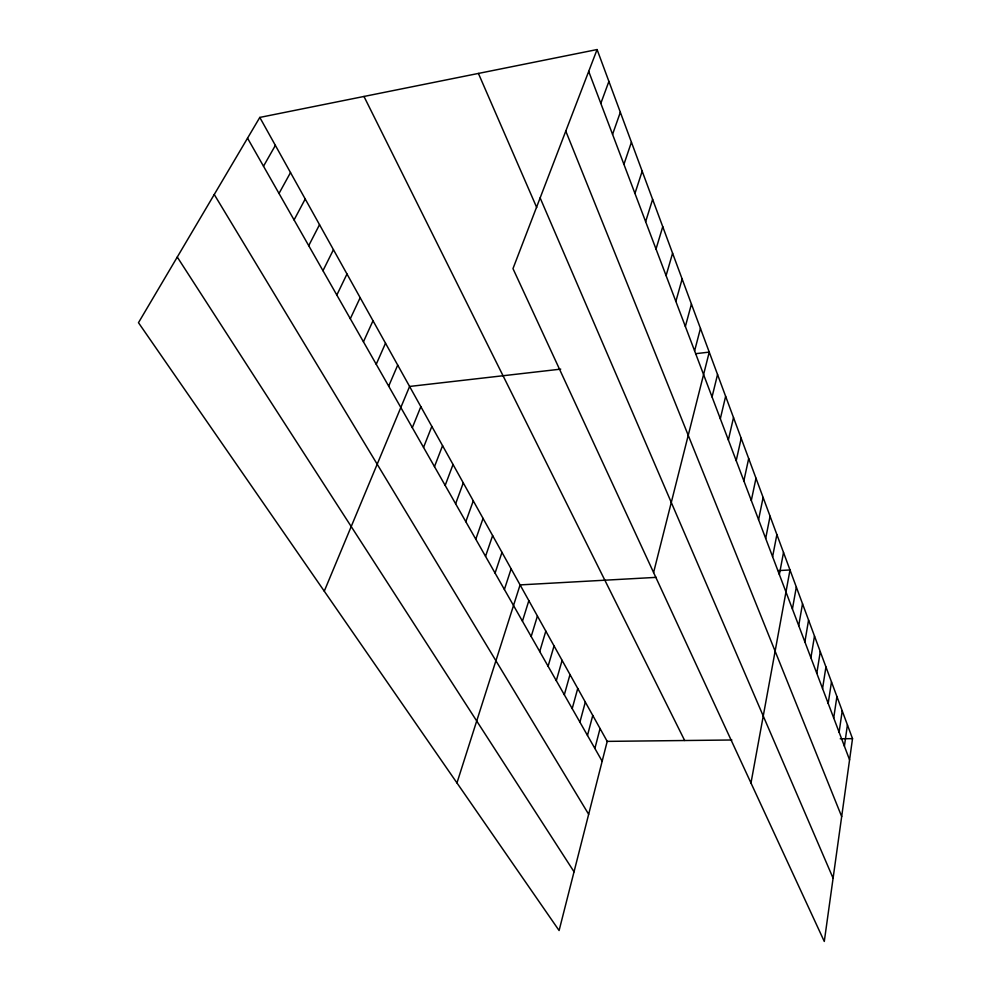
<?xml version="1.0" encoding="UTF-8"?>
<svg xmlns="http://www.w3.org/2000/svg" width="991" height="991" viewBox="0 0 991 991"><rect width="100%" height="100%" fill="white"/><g stroke="black" fill="none" stroke-linecap="round" stroke-linejoin="round"><path stroke-width="1.49" d="M597.09 49.55L852.52 738.642L824.289 941.45L512.979 268.623L597.09 49.55L259.803 117.421L138.48 322.694L559.097 930.524L607.21 741.379L259.803 117.421M844.394 746.161L847.429 724.892M839.104 732.213L842.226 710.857M833.704 717.967L836.912 696.537M828.191 703.412L831.486 681.895M822.555 688.534L825.937 666.943M816.795 673.323L820.275 651.657M810.898 657.776L814.491 636.049M804.878 641.883L808.569 620.081M798.721 625.631L802.524 603.754M792.416 608.994L796.33 587.044M750.98 783.001L790 569.961L778.096 570.618M779.36 574.545L783.509 552.47M772.596 556.707L776.882 534.57M765.671 538.423L770.081 516.237M758.573 519.705L763.12 497.47M751.302 500.517L755.997 478.232M743.857 480.846L748.688 458.523M736.202 460.666L741.194 438.307M728.36 439.979L733.513 417.583M720.321 418.747L725.635 396.326M712.058 396.945L717.546 374.511M653.589 572.513L709.246 352.115L695.905 353.651M594.885 748.465L600.05 728.534M694.604 350.876L700.464 328.417M587.477 735.446L592.767 715.428M685.363 326.497L691.433 304.051M579.908 722.154L585.322 702.074M572.203 708.602L577.741 688.46M675.862 301.425L682.142 278.991M564.325 694.778L569.998 674.561M556.298 680.668L562.108 660.378M666.088 275.622L672.592 253.213M548.097 666.262L554.056 645.897M539.723 651.545L545.818 631.131M656.017 249.051L662.756 226.679M531.176 636.519L537.419 616.043M645.637 221.674L652.623 199.352M522.443 621.171L528.847 600.633M456.962 782.927L520.089 584.901L656.265 577.357M634.946 193.456L642.18 171.195M504.394 589.472L511.133 568.822M495.079 573.095L501.979 552.383M623.921 164.37L631.428 142.184M485.54 556.347L492.626 535.586M475.791 539.215L483.063 518.404M612.562 134.367L620.341 112.268M465.82 521.7L473.289 500.839M455.625 503.775L463.28 482.877M600.819 103.398L608.908 81.398M445.182 485.417L453.036 464.482M434.479 466.637L442.568 445.665M423.541 447.399L431.841 426.403M412.318 427.691L420.853 406.669M324.268 591.181L409.593 386.453L560.72 369.135M388.683 386.168L397.713 365.109M376.233 364.279L385.524 343.208M363.437 341.808L373.012 320.75M350.306 318.743L360.167 297.684M336.829 295.045L346.986 273.999M322.967 270.692L333.447 249.682M308.721 245.669L319.523 224.684M294.079 219.94L305.216 198.993M279.016 193.456L290.512 172.57M263.507 166.215L275.374 145.392M607.21 741.379L731.866 739.992M840.244 738.778L852.52 738.642M177.278 257.053L574.037 871.783M214.254 194.496L588.666 814.305M247.539 138.17L602.156 761.237M363.982 96.461L684.67 740.512M478.418 73.433L536.713 207.515M540.132 197.89L833.097 878.212M565.787 131.085L841.681 816.547M588.704 71.414L849.572 759.824"/></g></svg>
